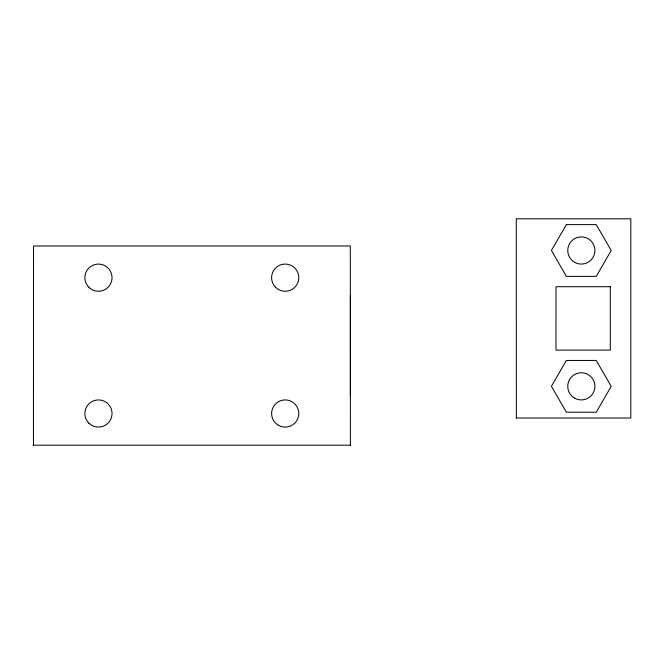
<?xml version="1.0" encoding="UTF-8"?>
<svg xmlns="http://www.w3.org/2000/svg" width="664" height="664" viewBox="0 0 664 664"><rect width="100%" height="100%" fill="white"/><g stroke="black" fill="none" stroke-linecap="round" stroke-linejoin="round"><path stroke-width="1" d="M610.291 286.724L610.307 350.102L555.959 350.111L555.976 286.715L610.307 286.715M516.301 418.029L630.8 418.021L630.8 218.796L516.301 218.805L516.326 418.021M350.393 445.195L350.301 245.971L33.532 245.971L33.441 445.195M33.2 445.195L350.633 445.195M350.393 295.779L350.393 395.387M566.375 224.615L551.427 250.494L566.375 276.373L596.264 276.373L611.204 250.494L596.255 224.615L566.367 224.615M566.375 360.452L551.427 386.332L566.375 412.211L596.264 412.211L611.204 386.332L596.255 360.452L566.367 360.452M88.843 287.28A13.587 13.587 0 0 0 111.569 281.187A13.587 13.587 0 0 0 94.935 264.546A13.587 13.587 0 0 0 88.843 287.28M275.585 287.28A13.587 13.587 0 0 0 298.31 281.187A13.587 13.587 0 0 0 281.677 264.546A13.587 13.587 0 0 0 275.585 287.28M88.843 423.117A13.587 13.587 0 0 0 111.569 417.025A13.587 13.587 0 0 0 94.935 400.384A13.587 13.587 0 0 0 88.843 423.117M278.399 425.275A13.587 13.587 0 0 0 298.775 413.506A13.587 13.587 0 0 0 278.399 401.745A13.587 13.587 0 0 0 278.399 425.275M574.543 262.255A13.587 13.587 0 0 0 594.919 250.494A13.587 13.587 0 0 0 574.543 238.725A13.587 13.587 0 0 0 574.543 262.255M574.543 398.093A13.587 13.587 0 0 0 594.919 386.332A13.587 13.587 0 0 0 574.543 374.562A13.587 13.587 0 0 0 574.543 398.093"/></g></svg>
